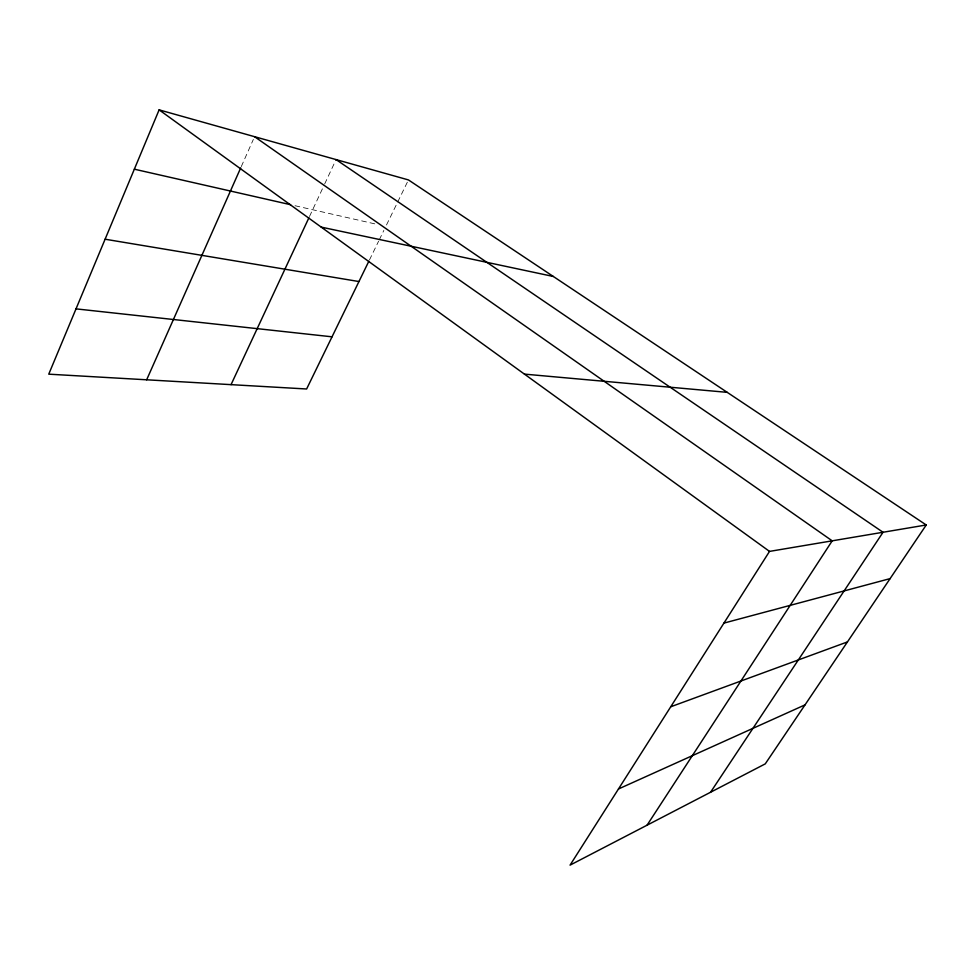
<?xml version="1.0" encoding="UTF-8"?>
<svg xmlns="http://www.w3.org/2000/svg" width="975" height="975" viewBox="0 0 975 975"><rect width="100%" height="100%" fill="white"/><g stroke="black" fill="none" stroke-linecap="round" stroke-linejoin="round"><path stroke-width="0.73" stroke-dasharray="4.88 3.66" d="M241.288 166.567L253.354 139.401M309.502 216.487L324.041 185.335M324.675 183.97L336.058 159.583M369.44 260.008L378.617 241.166M379.275 239.826L383.857 230.405M386.49 224.993L407.782 181.289M295.035 205.725L375.582 224.031"/><path stroke-width="1.46" d="M926.25 524.977L769.519 551.399L570.058 865.142L765.253 763.876L926.25 524.977L408.44 179.924L159.12 109.858L48.75 374.168L306.625 388.988L368.782 261.361M146.652 379.799L240.691 167.932M231.051 384.65L308.88 217.839M647.059 825.191L832.199 540.832L254.56 136.683M710.543 792.261L883.033 532.265L336.058 159.583M618.479 788.982L805.009 704.876M670.739 706.777L847.433 641.928M723.938 623.098L890.102 578.614M524.428 374.12L727.228 392.352M76.013 308.868L332.036 336.814M105.105 239.216L358.958 281.543M321.226 227.114L553.337 276.473M134.343 169.187L290.635 204.713M159.12 109.858L769.519 551.399"/></g></svg>
